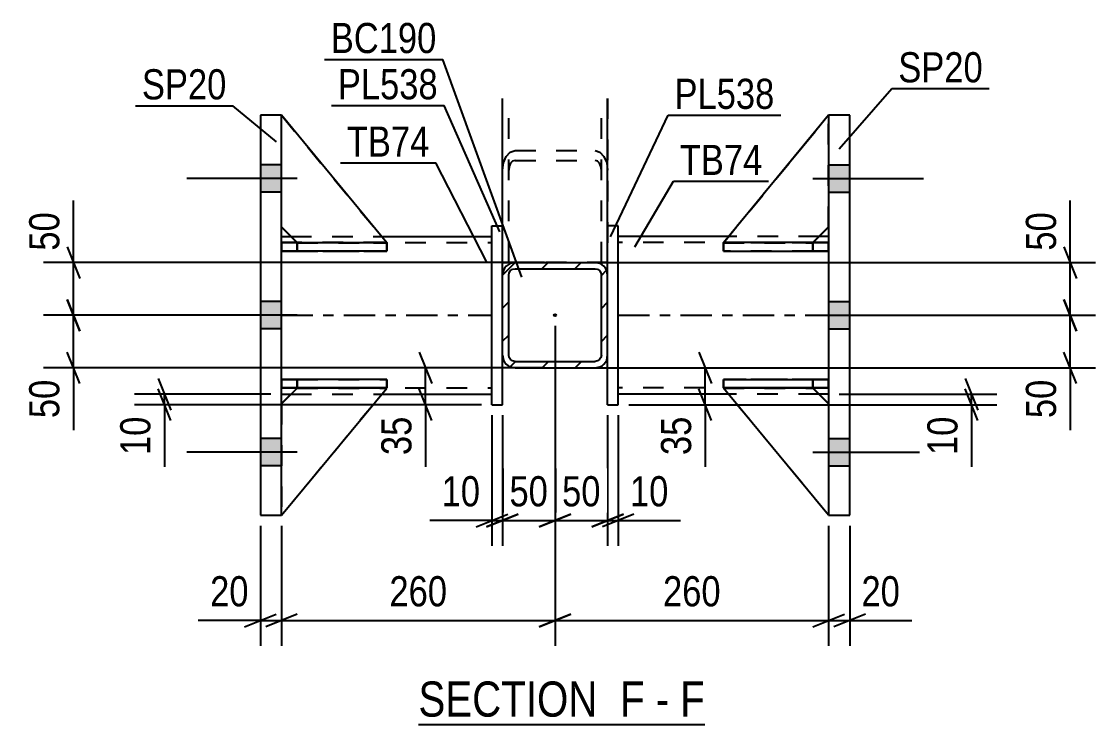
# Model space of a CAD drawing. Header units: millimetres. Extents: x 0 to 841, y 0 to 594.
# Drawn here: x 216.1 to 318.2, y 101.4 to 168.1 of the extents above; entities that cross this region are included whole.
import ezdxf

# ---------------------------------------------------------------- set-up
doc = ezdxf.new("R2010")
doc.units = ezdxf.units.MM
doc.linetypes.add('DXK_LINE_DOT2', pattern=[3.9198, 1.9599, -1.9599])
doc.linetypes.add('DXK_LINE_DOT3', pattern=[5.9187, 2.979, -0.9799, 0.9799, -0.9799])
doc.styles.add('Arial Narrow', font='ARIALN.TTF', dxfattribs={"height": 0.2})

# ---------------------------------------------------------------- blocks, each defined once
blk = doc.blocks.new('Unknown-122568611-16 - 2833')
at = {"color": 6, "linetype": 'Continuous'}
blk.add_line((253.85, 101.35), (281.07, 101.35), dxfattribs=at)
at = {"color": 0, "linetype": 'Continuous'}
for points in [[(271.96, 102.1), (271.96, 105.6), (253.85, 105.6), (253.85, 102.1)], [(275.35, 102.1), (275.35, 105.6), (273.01, 105.6), (273.01, 102.1)], [(277.67, 102.1), (277.67, 105.6), (276.4, 105.6), (276.4, 102.1)], [(281.07, 102.1), (281.07, 105.6), (278.72, 105.6), (278.72, 102.1)]]:
    blk.add_wipeout(points, dxfattribs=at)
at = {"color": 7, "linetype": 'Continuous', "style": 'Arial Narrow'}
for s, p in [('SECTION ', (253.85, 102.1)), ('F', (273.01, 102.1)), ('F', (278.72, 102.1)), ('-', (276.4, 102.1))]:
    blk.add_text(s, height=3.34, dxfattribs=at).set_placement(p)
blk = doc.blocks.new('Part-122568611-2897 - 2833')
at = {"color": 2, "linetype": 'Continuous'}
for p, q in [((261.83, 148.73), (261.83, 160.84)), ((271.83, 148.73), (271.83, 160.84)), ((261.83, 145.24), (263.03, 145.24)), ((271.48, 145.24), (270.63, 145.24)), ((271.74, 145.24), (271.48, 145.24)), ((271.83, 145.24), (271.74, 145.24))]:
    blk.add_line(p, q, dxfattribs=at)
at = {"color": 7, "linetype": 'DXK_LINE_DOT2'}
for p, q in [((262.43, 145.24), (262.43, 160.84)), ((271.23, 145.24), (271.23, 160.84)), ((261.92, 154.72), (262.18, 155.32)), ((262.18, 155.32), (262.57, 155.73)), ((262.57, 155.73), (263.03, 155.87)), ((263.03, 155.87), (270.63, 155.87)), ((270.63, 155.87), (271.09, 155.73)), ((271.09, 155.73), (271.48, 155.32)), ((271.48, 155.32), (271.74, 154.72)), ((261.83, 154.01), (261.92, 154.72)), ((262.47, 154.36), (262.43, 154.01)), ((262.6, 154.67), (262.47, 154.36)), ((262.8, 154.87), (262.6, 154.67)), ((263.03, 154.94), (262.8, 154.87)), ((263.03, 154.94), (270.63, 154.94)), ((270.86, 154.87), (270.63, 154.94)), ((271.05, 154.67), (270.86, 154.87)), ((271.18, 154.36), (271.05, 154.67)), ((271.23, 154.01), (271.18, 154.36)), ((271.74, 154.72), (271.83, 154.01)), ((261.83, 145.24), (261.83, 148.73)), ((271.83, 145.24), (271.83, 148.73)), ((261.92, 145.24), (261.83, 145.24)), ((263.03, 145.24), (271.09, 145.24)), ((271.48, 145.24), (271.23, 145.24))]:
    blk.add_line(p, q, dxfattribs=at)
blk = doc.blocks.new('Bolt-122568611-2849 - 2833')
at = {"linetype": 'Continuous'}
for points in [[(294.83, 151.93), (294.83, 154.53), (292.83, 154.53), (292.83, 151.93)], [(294.83, 151.93), (294.83, 154.53), (292.83, 154.53), (292.83, 151.93)], [(294.83, 151.93), (294.83, 154.53), (292.83, 154.53), (292.83, 151.93)], [(294.83, 138.93), (294.83, 141.53), (292.83, 141.53), (292.83, 138.93)], [(294.83, 138.93), (294.83, 141.53), (292.83, 141.53), (292.83, 138.93)], [(294.83, 125.93), (294.83, 128.53), (292.83, 128.53), (292.83, 125.93)], [(294.83, 125.93), (294.83, 128.53), (292.83, 128.53), (292.83, 125.93)], [(294.83, 125.93), (294.83, 128.53), (292.83, 128.53), (292.83, 125.93)]]:
    blk.add_hatch(color=1, dxfattribs=at).paths.add_polyline_path(points)
at = {"color": 1, "linetype": 'Continuous'}
for p, q in [((292.83, 154.53), (294.83, 154.53)), ((292.83, 154.53), (294.83, 154.53)), ((292.83, 154.53), (294.83, 154.53)), ((291.33, 153.23), (301.83, 153.23)), ((291.33, 153.23), (301.83, 153.23)), ((291.33, 153.23), (301.83, 153.23)), ((292.83, 151.93), (294.83, 151.93)), ((292.83, 151.93), (294.83, 151.93)), ((292.83, 151.93), (294.83, 151.93)), ((292.83, 141.53), (294.83, 141.53)), ((292.83, 141.53), (294.83, 141.53)), ((291.33, 140.23), (301.83, 140.23)), ((291.33, 140.23), (301.83, 140.23)), ((292.83, 138.93), (294.83, 138.93)), ((292.83, 138.93), (294.83, 138.93)), ((292.83, 128.53), (294.83, 128.53)), ((292.83, 128.53), (294.83, 128.53)), ((292.83, 128.53), (294.83, 128.53)), ((291.33, 127.23), (301.83, 127.23)), ((291.33, 127.23), (301.83, 127.23)), ((291.33, 127.23), (301.83, 127.23)), ((292.83, 125.93), (294.83, 125.93)), ((292.83, 125.93), (294.83, 125.93)), ((292.83, 125.93), (294.83, 125.93))]:
    blk.add_line(p, q, dxfattribs=at)
blk = doc.blocks.new('Part-122568611-3017 - 2833')
at = {"color": 7, "linetype": 'DXK_LINE_DOT2'}
for p, q in [((292.83, 159.23), (282.83, 147.12)), ((282.83, 147.12), (292.83, 159.23)), ((292.83, 148.62), (292.83, 159.23)), ((291.33, 147.12), (292.83, 148.62)), ((291.33, 147.12), (292.83, 148.62)), ((282.83, 147.12), (291.33, 147.12)), ((282.83, 147.12), (282.83, 147.12)), ((291.33, 147.12), (282.83, 147.12)), ((291.33, 147.12), (291.33, 147.12))]:
    blk.add_line(p, q, dxfattribs=at)
blk = doc.blocks.new('Part-122568611-2978 - 2833')
at = {"color": 2, "linetype": 'Continuous'}
for p, q in [((260.83, 131.73), (260.83, 148.73)), ((260.83, 148.73), (261.83, 148.73)), ((261.83, 144.04), (261.83, 148.73)), ((261.83, 131.73), (261.83, 136.44)), ((260.83, 131.73), (261.83, 131.73))]:
    blk.add_line(p, q, dxfattribs=at)
at = {"color": 7, "linetype": 'DXK_LINE_DOT2'}
blk.add_line((261.83, 136.44), (261.83, 144.04), dxfattribs=at)
blk = doc.blocks.new('Bolt-122568611-2850 - 2833')
at = {"linetype": 'Continuous'}
for points in [[(240.83, 151.93), (240.83, 154.53), (238.83, 154.53), (238.83, 151.93)], [(240.83, 151.93), (240.83, 154.53), (238.83, 154.53), (238.83, 151.93)], [(240.83, 151.93), (240.83, 154.53), (238.83, 154.53), (238.83, 151.93)], [(240.83, 138.93), (240.83, 141.53), (238.83, 141.53), (238.83, 138.93)], [(240.83, 138.93), (240.83, 141.53), (238.83, 141.53), (238.83, 138.93)], [(240.83, 125.93), (240.83, 128.53), (238.83, 128.53), (238.83, 125.93)], [(240.83, 125.93), (240.83, 128.53), (238.83, 128.53), (238.83, 125.93)], [(240.83, 125.93), (240.83, 128.53), (238.83, 128.53), (238.83, 125.93)]]:
    blk.add_hatch(color=1, dxfattribs=at).paths.add_polyline_path(points)
at = {"color": 1, "linetype": 'Continuous'}
for p, q in [((240.83, 154.53), (238.83, 154.53)), ((240.83, 154.53), (238.83, 154.53)), ((240.83, 154.53), (238.83, 154.53)), ((242.33, 153.23), (231.83, 153.23)), ((242.33, 153.23), (231.83, 153.23)), ((242.33, 153.23), (231.83, 153.23)), ((240.83, 151.93), (238.83, 151.93)), ((240.83, 151.93), (238.83, 151.93)), ((240.83, 151.93), (238.83, 151.93)), ((240.83, 141.53), (238.83, 141.53)), ((240.83, 141.53), (238.83, 141.53)), ((242.33, 140.23), (231.83, 140.23)), ((242.33, 140.23), (231.83, 140.23)), ((240.83, 138.93), (238.83, 138.93)), ((240.83, 138.93), (238.83, 138.93)), ((240.83, 128.53), (238.83, 128.53)), ((240.83, 128.53), (238.83, 128.53)), ((240.83, 128.53), (238.83, 128.53)), ((242.33, 127.23), (231.83, 127.23)), ((242.33, 127.23), (231.83, 127.23)), ((242.33, 127.23), (231.83, 127.23)), ((240.83, 125.93), (238.83, 125.93)), ((240.83, 125.93), (238.83, 125.93)), ((240.83, 125.93), (238.83, 125.93))]:
    blk.add_line(p, q, dxfattribs=at)
blk = doc.blocks.new('Part-122568611-2896 - 2833')
at = {"color": 7, "linetype": 'DXK_LINE_DOT2'}
for p, q in [((261.83, 145.24), (261.83, 160.84)), ((262.43, 145.24), (262.43, 160.84)), ((271.23, 145.24), (271.23, 160.84)), ((271.83, 160.84), (271.83, 145.24)), ((271.83, 145.24), (261.83, 145.24))]:
    blk.add_line(p, q, dxfattribs=at)
blk = doc.blocks.new('Part-122568611-2932 - 2833')
at = {"color": 2, "linetype": 'Continuous'}
for p, q in [((242.33, 133.32), (240.83, 131.82)), ((240.83, 121.23), (250.83, 133.32)), ((250.83, 133.32), (242.33, 133.32)), ((242.33, 133.32), (242.33, 133.32)), ((250.83, 133.32), (250.83, 133.32))]:
    blk.add_line(p, q, dxfattribs=at)
at = {"color": 7, "linetype": 'DXK_LINE_DOT2'}
for p, q in [((240.83, 131.82), (242.33, 133.32)), ((240.83, 121.23), (250.83, 133.32)), ((242.33, 133.32), (250.83, 133.32)), ((240.83, 131.82), (240.83, 121.23))]:
    blk.add_line(p, q, dxfattribs=at)
blk = doc.blocks.new('Part-122568611-2933 - 2833')
at = {"color": 7, "linetype": 'DXK_LINE_DOT2'}
for p, q in [((242.33, 133.32), (240.83, 131.82)), ((240.83, 121.23), (250.83, 133.32)), ((240.83, 131.82), (242.33, 133.32)), ((240.83, 121.23), (250.83, 133.32)), ((250.83, 133.32), (242.33, 133.32)), ((242.33, 133.32), (242.33, 133.32)), ((242.33, 133.32), (250.83, 133.32)), ((250.83, 133.32), (250.83, 133.32)), ((240.83, 131.82), (240.83, 121.23))]:
    blk.add_line(p, q, dxfattribs=at)
blk = doc.blocks.new('Part-122568611-2934 - 2833')
at = {"color": 2, "linetype": 'Continuous'}
for p, q in [((240.83, 159.23), (240.83, 159.23)), ((240.83, 159.23), (240.83, 159.23)), ((250.83, 147.12), (240.83, 159.23)), ((242.32, 147.13), (240.83, 148.62)), ((249.58, 147.12), (250.83, 147.12)), ((250.83, 147.12), (250.83, 147.12))]:
    blk.add_line(p, q, dxfattribs=at)
at = {"color": 7, "linetype": 'DXK_LINE_DOT2'}
for p, q in [((240.83, 148.62), (240.83, 159.23)), ((240.83, 159.23), (250.83, 147.12)), ((242.33, 147.12), (240.83, 148.62)), ((242.33, 147.12), (242.32, 147.13)), ((250.83, 147.12), (242.33, 147.12)), ((242.33, 147.12), (242.33, 147.12)), ((242.33, 147.12), (249.58, 147.12))]:
    blk.add_line(p, q, dxfattribs=at)
blk = doc.blocks.new('Part-122568611-2935 - 2833')
at = {"color": 7, "linetype": 'DXK_LINE_DOT2'}
for p, q in [((240.83, 148.62), (240.83, 159.23)), ((240.83, 159.23), (250.83, 147.12)), ((240.83, 159.23), (250.83, 147.12)), ((242.33, 147.12), (240.83, 148.62)), ((242.33, 147.12), (240.83, 148.62)), ((250.83, 147.12), (242.33, 147.12)), ((242.33, 147.12), (242.33, 147.12)), ((242.33, 147.12), (250.83, 147.12)), ((250.83, 147.12), (250.83, 147.12))]:
    blk.add_line(p, q, dxfattribs=at)
blk = doc.blocks.new('Part-122568611-2942 - 2833')
at = {"color": 2, "linetype": 'Continuous'}
for p, q in [((282.83, 134.13), (292.83, 134.13)), ((282.83, 134.13), (282.83, 133.33)), ((292.83, 134.13), (292.83, 134.13)), ((292.83, 133.33), (292.83, 134.13)), ((292.83, 133.33), (282.83, 133.33))]:
    blk.add_line(p, q, dxfattribs=at)
at = {"color": 7, "linetype": 'DXK_LINE_DOT2'}
for p, q in [((291.33, 134.13), (282.83, 134.13)), ((292.83, 134.13), (291.33, 134.13)), ((291.33, 134.13), (291.33, 133.33)), ((292.83, 134.13), (292.83, 134.13)), ((282.83, 133.33), (291.33, 133.33)), ((291.33, 133.33), (292.83, 133.33))]:
    blk.add_line(p, q, dxfattribs=at)
blk = doc.blocks.new('Part-122568611-3007 - 2833')
at = {"color": 2, "linetype": 'Continuous'}
for p, q in [((238.83, 159.23), (238.83, 121.23)), ((240.83, 159.23), (238.83, 159.23)), ((240.83, 121.23), (240.83, 159.23)), ((238.83, 121.23), (240.83, 121.23))]:
    blk.add_line(p, q, dxfattribs=at)
blk = doc.blocks.new('Part-122568611-2943 - 2833')
at = {"color": 2, "linetype": 'Continuous'}
for p, q in [((282.84, 147.13), (282.83, 147.13)), ((282.83, 147.13), (282.83, 146.33)), ((292.83, 147.13), (284.08, 147.13)), ((292.83, 147.13), (292.83, 147.13)), ((292.83, 147.13), (292.83, 146.33)), ((282.83, 146.33), (292.83, 146.33))]:
    blk.add_line(p, q, dxfattribs=at)
at = {"color": 7, "linetype": 'DXK_LINE_DOT2'}
for p, q in [((284.08, 147.13), (282.84, 147.13)), ((291.33, 147.13), (282.84, 147.13)), ((291.33, 147.13), (292.83, 147.13)), ((291.33, 147.13), (291.33, 146.33)), ((292.83, 147.13), (292.83, 147.13)), ((282.83, 146.33), (291.33, 146.33)), ((291.33, 146.33), (292.83, 146.33))]:
    blk.add_line(p, q, dxfattribs=at)
blk = doc.blocks.new('Part-122568611-3018 - 2833')
at = {"color": 7, "linetype": 'DXK_LINE_DOT2'}
for p, q in [((282.83, 133.33), (282.83, 134.13)), ((282.83, 134.13), (291.33, 134.13)), ((292.83, 134.13), (282.83, 134.13)), ((291.33, 133.33), (291.33, 134.13)), ((291.33, 134.13), (292.83, 134.13)), ((292.83, 133.33), (292.83, 134.13)), ((292.83, 133.33), (292.83, 134.13)), ((292.83, 134.13), (292.83, 134.13)), ((291.33, 133.33), (282.83, 133.33)), ((282.83, 133.33), (292.83, 133.33)), ((292.83, 133.33), (291.33, 133.33)), ((292.83, 133.33), (292.83, 133.33))]:
    blk.add_line(p, q, dxfattribs=at)
blk = doc.blocks.new('Part-122568611-2958 - 2833')
at = {"color": 2, "linetype": 'Continuous'}
for p, q in [((283.33, 147.73), (272.83, 147.73)), ((292.83, 147.73), (291.94, 147.73)), ((283.32, 132.73), (272.83, 132.73)), ((292.83, 132.73), (291.92, 132.73))]:
    blk.add_line(p, q, dxfattribs=at)
at = {"color": 7, "linetype": 'DXK_LINE_DOT2'}
for p, q in [((272.83, 132.73), (272.83, 147.73)), ((292.83, 147.13), (272.83, 147.13)), ((291.94, 147.73), (283.33, 147.73)), ((292.83, 147.73), (292.83, 132.73)), ((292.83, 133.33), (272.83, 133.33)), ((291.92, 132.73), (283.32, 132.73))]:
    blk.add_line(p, q, dxfattribs=at)
at = {"color": 7, "linetype": 'DXK_LINE_DOT3'}
blk.add_line((272.83, 140.23), (292.83, 140.23), dxfattribs=at)
blk = doc.blocks.new('Part-122568611-2973 - 2833')
at = {"color": 2, "linetype": 'Continuous'}
for p, q in [((272.83, 148.73), (271.83, 148.73)), ((271.83, 144.04), (271.83, 148.73)), ((272.83, 131.73), (272.83, 148.73)), ((271.83, 131.73), (271.83, 136.44)), ((271.83, 131.73), (272.83, 131.73))]:
    blk.add_line(p, q, dxfattribs=at)
at = {"color": 7, "linetype": 'DXK_LINE_DOT2'}
blk.add_line((271.83, 136.44), (271.83, 144.04), dxfattribs=at)
blk = doc.blocks.new('Part-122568611-2983 - 2833')
at = {"color": 2, "linetype": 'Continuous'}
for p, q in [((240.83, 147.73), (241.72, 147.73)), ((250.33, 147.73), (260.83, 147.73)), ((240.83, 132.73), (241.74, 132.73)), ((250.34, 132.73), (260.83, 132.73))]:
    blk.add_line(p, q, dxfattribs=at)
at = {"color": 7, "linetype": 'DXK_LINE_DOT2'}
for p, q in [((240.83, 132.73), (240.83, 147.73)), ((240.83, 147.13), (260.83, 147.13)), ((241.72, 147.73), (250.33, 147.73)), ((260.83, 132.73), (260.83, 147.73)), ((240.83, 133.33), (260.83, 133.33)), ((241.74, 132.73), (250.34, 132.73))]:
    blk.add_line(p, q, dxfattribs=at)
at = {"color": 7, "linetype": 'DXK_LINE_DOT3'}
blk.add_line((240.83, 140.23), (260.83, 140.23), dxfattribs=at)
blk = doc.blocks.new('Part-122568611-2984 - 2833')
at = {"color": 7, "linetype": 'DXK_LINE_DOT2'}
for p, q in [((240.83, 134.13), (242.33, 134.13)), ((250.83, 134.13), (240.83, 134.13)), ((240.83, 134.13), (240.83, 134.13)), ((240.83, 134.13), (240.83, 133.33)), ((240.83, 134.13), (240.83, 133.33)), ((242.33, 134.13), (250.83, 134.13)), ((242.33, 134.13), (242.33, 133.33)), ((250.83, 134.13), (250.83, 133.33)), ((242.33, 133.33), (240.83, 133.33)), ((240.83, 133.33), (250.83, 133.33)), ((240.83, 133.33), (240.83, 133.33)), ((250.83, 133.33), (242.33, 133.33))]:
    blk.add_line(p, q, dxfattribs=at)
blk = doc.blocks.new('Part-122568611-2985 - 2833')
at = {"color": 7, "linetype": 'DXK_LINE_DOT2'}
for p, q in [((240.83, 147.13), (242.33, 147.13)), ((250.6, 147.13), (240.83, 147.13)), ((240.83, 147.13), (240.83, 147.13)), ((240.83, 147.13), (240.83, 146.33)), ((240.83, 147.13), (240.83, 146.33)), ((242.33, 147.13), (250.83, 147.13)), ((242.33, 147.13), (242.33, 146.33)), ((250.83, 147.13), (250.83, 146.33)), ((242.33, 146.33), (240.83, 146.33)), ((240.83, 146.33), (250.83, 146.33)), ((240.83, 146.33), (240.83, 146.33)), ((250.83, 146.33), (242.33, 146.33))]:
    blk.add_line(p, q, dxfattribs=at)
blk = doc.blocks.new('Part-122568611-3050 - 2833')
at = {"linetype": 'Continuous'}
h = blk.add_hatch(dxfattribs=at)
h.set_pattern_fill('', scale=0.7, style=0, pattern_type=0)
h.set_pattern_definition([(45, (263.0292, 145.2414), (-1.57154, 1.57154), [])])
h.paths.add_polyline_path([(270.63, 145.24), (263.03, 145.24), (262.57, 145.15), (262.18, 144.89), (261.92, 144.5), (261.83, 144.04), (261.83, 136.44), (261.92, 135.98), (262.18, 135.59), (262.57, 135.33), (263.03, 135.24), (270.63, 135.24), (271.09, 135.33), (271.48, 135.59), (271.74, 135.98), (271.83, 136.44), (271.83, 144.04), (271.74, 144.5), (271.48, 144.89), (271.09, 145.15)])
h.paths.add_polyline_path([(271.18, 144.27), (271.23, 144.04), (271.23, 136.44), (271.18, 136.21), (271.05, 136.02), (270.86, 135.89), (270.63, 135.84), (263.03, 135.84), (262.8, 135.89), (262.6, 136.02), (262.47, 136.21), (262.43, 136.44), (262.43, 144.04), (262.47, 144.27), (262.6, 144.47), (262.8, 144.6), (263.03, 144.64), (270.63, 144.64), (270.86, 144.6), (271.05, 144.47)])
blk.add_hatch(color=30, dxfattribs=at).paths.add_polyline_path([(266.83, 140.14, -1), (266.83, 140.34, -1)])
at = {"color": 2, "linetype": 'Continuous'}
for p, q in [((263.03, 145.24), (262.57, 145.15)), ((263.03, 145.24), (270.63, 145.24)), ((271.09, 145.15), (270.63, 145.24)), ((261.92, 144.5), (261.83, 144.04)), ((261.83, 136.44), (261.83, 144.04)), ((262.43, 144.04), (262.47, 144.27)), ((262.43, 136.44), (262.43, 144.04)), ((262.47, 144.27), (262.6, 144.47)), ((262.6, 144.47), (262.8, 144.6)), ((262.8, 144.6), (263.03, 144.64)), ((263.03, 144.64), (270.63, 144.64)), ((270.63, 144.64), (270.86, 144.6)), ((270.86, 144.6), (271.05, 144.47)), ((271.05, 144.47), (271.18, 144.27)), ((271.18, 144.27), (271.23, 144.04)), ((271.23, 136.44), (271.23, 144.04)), ((271.83, 144.04), (271.74, 144.5)), ((271.83, 136.44), (271.83, 144.04)), ((261.83, 136.44), (261.92, 135.98)), ((262.47, 136.21), (262.43, 136.44)), ((262.6, 136.02), (262.47, 136.21)), ((262.8, 135.89), (262.6, 136.02)), ((263.03, 135.84), (262.8, 135.89)), ((263.03, 135.84), (270.63, 135.84)), ((270.86, 135.89), (270.63, 135.84)), ((271.05, 136.02), (270.86, 135.89)), ((271.18, 136.21), (271.05, 136.02)), ((271.23, 136.44), (271.18, 136.21)), ((271.74, 135.98), (271.83, 136.44)), ((262.57, 135.33), (263.03, 135.24)), ((263.03, 135.24), (270.63, 135.24)), ((270.63, 135.24), (271.09, 135.33))]:
    blk.add_line(p, q, dxfattribs=at)
at = {"color": 7, "linetype": 'DXK_LINE_DOT3'}
blk.add_line((266.83, 140.24), (266.83, 140.24), dxfattribs=at)
at = {"color": 30, "linetype": 'DXK_LINE_DOT3'}
blk.add_line((266.83, 140.24), (266.83, 140.24), dxfattribs=at)
at = {"color": 30, "linetype": 'Continuous'}
blk.add_circle((266.83, 140.24), 0.1, dxfattribs=at)
at = {"color": 2, "linetype": 'Continuous'}
for centre, start, end in [((263.03, 144.04), 112.5, 157.5), ((270.63, 144.04), 22.5, 67.5), ((263.03, 136.44), 202.5, 247.5), ((270.63, 136.44), 292.5, 337.5)]:
    blk.add_arc(centre, 1.2, start, end, dxfattribs=at)
blk = doc.blocks.new('Part-122568611-2986 - 2833')
at = {"color": 2, "linetype": 'Continuous'}
for p, q in [((240.83, 133.33), (240.83, 134.13)), ((250.83, 134.13), (240.83, 134.13)), ((250.83, 133.33), (250.83, 134.13)), ((250.83, 133.33), (240.83, 133.33)), ((240.83, 133.33), (240.83, 133.33))]:
    blk.add_line(p, q, dxfattribs=at)
at = {"color": 7, "linetype": 'DXK_LINE_DOT2'}
for p, q in [((242.33, 134.13), (240.83, 134.13)), ((242.33, 133.33), (242.33, 134.13)), ((250.83, 134.13), (242.33, 134.13)), ((240.83, 133.33), (242.33, 133.33)), ((242.33, 133.33), (250.83, 133.33))]:
    blk.add_line(p, q, dxfattribs=at)
blk = doc.blocks.new('Part-122568611-2987 - 2833')
at = {"color": 2, "linetype": 'Continuous'}
for p, q in [((240.83, 146.33), (240.83, 147.13)), ((240.83, 147.13), (249.58, 147.13)), ((250.83, 147.13), (250.82, 147.13)), ((250.83, 146.33), (250.83, 147.13)), ((250.83, 146.33), (240.83, 146.33)), ((240.83, 146.33), (240.83, 146.33))]:
    blk.add_line(p, q, dxfattribs=at)
at = {"color": 7, "linetype": 'DXK_LINE_DOT2'}
for p, q in [((242.33, 147.13), (240.83, 147.13)), ((242.33, 146.33), (242.33, 147.13)), ((242.33, 147.13), (250.82, 147.13)), ((240.83, 146.33), (242.33, 146.33)), ((242.33, 146.33), (250.83, 146.33))]:
    blk.add_line(p, q, dxfattribs=at)
blk = doc.blocks.new('Part-122568611-3002 - 2833')
at = {"color": 2, "linetype": 'Continuous'}
for p, q in [((294.83, 159.23), (292.83, 159.23)), ((292.83, 159.23), (292.83, 121.23)), ((294.83, 121.23), (294.83, 159.23)), ((292.83, 121.23), (294.83, 121.23))]:
    blk.add_line(p, q, dxfattribs=at)
blk = doc.blocks.new('Part-122568611-3016 - 2833')
at = {"color": 2, "linetype": 'Continuous'}
for p, q in [((292.83, 159.23), (282.83, 147.12)), ((292.83, 159.23), (292.83, 159.23)), ((292.83, 159.23), (292.83, 159.23)), ((291.34, 147.13), (292.83, 148.62)), ((284.08, 147.12), (282.83, 147.12)), ((282.83, 147.12), (282.83, 147.12))]:
    blk.add_line(p, q, dxfattribs=at)
at = {"color": 7, "linetype": 'DXK_LINE_DOT2'}
for p, q in [((292.83, 159.23), (282.83, 147.12)), ((292.83, 148.62), (292.83, 159.23)), ((291.33, 147.12), (292.83, 148.62)), ((291.33, 147.12), (282.83, 147.12)), ((291.33, 147.12), (284.08, 147.12)), ((291.33, 147.12), (291.34, 147.13)), ((291.33, 147.12), (291.33, 147.12))]:
    blk.add_line(p, q, dxfattribs=at)
blk = doc.blocks.new('Part-122568611-3019 - 2833')
at = {"color": 7, "linetype": 'DXK_LINE_DOT2'}
for p, q in [((282.83, 146.33), (282.83, 147.13)), ((282.83, 147.13), (291.33, 147.13)), ((292.83, 147.13), (282.83, 147.13)), ((291.33, 146.33), (291.33, 147.13)), ((291.33, 147.13), (292.83, 147.13)), ((292.83, 146.33), (292.83, 147.13)), ((292.83, 146.33), (292.83, 147.13)), ((292.83, 147.13), (292.83, 147.13)), ((291.33, 146.33), (282.83, 146.33)), ((282.83, 146.33), (292.83, 146.33)), ((292.83, 146.33), (291.33, 146.33)), ((292.83, 146.33), (292.83, 146.33))]:
    blk.add_line(p, q, dxfattribs=at)
blk = doc.blocks.new('Part-122568611-3053 - 2833')
at = {"color": 2, "linetype": 'Continuous'}
for p, q in [((282.83, 133.32), (282.83, 133.32)), ((291.33, 133.32), (282.83, 133.32)), ((292.83, 121.23), (282.83, 133.32)), ((291.33, 133.32), (291.33, 133.32)), ((291.33, 133.32), (292.83, 131.82))]:
    blk.add_line(p, q, dxfattribs=at)
at = {"color": 7, "linetype": 'DXK_LINE_DOT2'}
for p, q in [((282.83, 133.32), (291.33, 133.32)), ((292.83, 121.23), (282.83, 133.32)), ((291.33, 133.32), (292.83, 131.82)), ((292.83, 131.82), (292.83, 121.23))]:
    blk.add_line(p, q, dxfattribs=at)
blk = doc.blocks.new('Part-122568611-3054 - 2833')
at = {"color": 7, "linetype": 'DXK_LINE_DOT2'}
for p, q in [((282.83, 133.32), (291.33, 133.32)), ((292.83, 121.23), (282.83, 133.32)), ((282.83, 133.32), (282.83, 133.32)), ((291.33, 133.32), (282.83, 133.32)), ((292.83, 121.23), (282.83, 133.32)), ((291.33, 133.32), (292.83, 131.82)), ((291.33, 133.32), (291.33, 133.32)), ((292.83, 131.82), (291.33, 133.32)), ((292.83, 131.82), (292.83, 121.23))]:
    blk.add_line(p, q, dxfattribs=at)
blk = doc.blocks.new('StraightDimension-122568611-3164 - 2833')
at = {"color": 7, "linetype": 'Continuous'}
for p, q in [((266.83, 139.24), (266.83, 108.83)), ((240.83, 120.23), (240.83, 108.83)), ((242.33, 111.83), (239.33, 110.63)), ((265.33, 110.63), (268.33, 111.83)), ((240.83, 111.23), (266.83, 111.23))]:
    blk.add_line(p, q, dxfattribs=at)
at = {"color": 0}
blk.add_wipeout([(257.17, 111.98), (257.17, 116.18), (250.49, 116.18), (250.49, 111.98)], dxfattribs=at)
at = {"color": 3, "style": 'Arial Narrow'}
blk.add_text('260', height=2.863, dxfattribs=at).set_placement((251.09, 112.58))
blk = doc.blocks.new('StraightDimension-122568611-3244 - 2833')
at = {"color": 7, "linetype": 'Continuous'}
for p, q in [((221.07, 145.24), (221.07, 151.15)), ((221.07, 145.24), (221.07, 151.15)), ((220.47, 146.74), (221.67, 143.74)), ((265.83, 145.24), (218.22, 145.24)), ((221.07, 140.23), (221.07, 145.24)), ((221.67, 138.73), (220.47, 141.73)), ((233.33, 140.23), (218.22, 140.23))]:
    blk.add_line(p, q, dxfattribs=at)
at = {"color": 0}
blk.add_wipeout([(220.32, 150.62), (216.12, 150.62), (216.12, 145.77), (220.32, 145.77)], dxfattribs=at)
at = {"color": 3, "style": 'Arial Narrow'}
blk.add_text('50', height=2.863, rotation=90.0002, dxfattribs=at).set_placement((219.72, 146.37))
blk = doc.blocks.new('StraightDimension-122568611-3187 - 2833')
at = {"color": 7, "linetype": 'Continuous'}
for p, q in [((238.83, 120.23), (238.83, 108.83)), ((240.83, 120.23), (240.83, 108.83)), ((237.33, 110.63), (240.33, 111.83)), ((242.33, 111.83), (239.33, 110.63)), ((238.83, 111.23), (232.92, 111.23)), ((238.83, 111.23), (232.92, 111.23)), ((238.83, 111.23), (240.83, 111.23))]:
    blk.add_line(p, q, dxfattribs=at)
at = {"color": 0}
blk.add_wipeout([(238.3, 111.98), (238.3, 116.18), (233.45, 116.18), (233.45, 111.98)], dxfattribs=at)
at = {"color": 3, "style": 'Arial Narrow'}
blk.add_text('20', height=2.863, dxfattribs=at).set_placement((234.05, 112.58))
blk = doc.blocks.new('StraightDimension-122568611-3080 - 2833')
at = {"color": 7, "linetype": 'Continuous'}
for p, q in [((266.83, 139.24), (266.83, 118.33)), ((261.83, 130.73), (261.83, 118.33)), ((260.33, 120.13), (263.33, 121.33)), ((261.83, 120.73), (266.83, 120.73)), ((268.33, 121.33), (265.33, 120.13))]:
    blk.add_line(p, q, dxfattribs=at)
at = {"color": 0}
blk.add_wipeout([(266.76, 121.48), (266.76, 125.68), (261.9, 125.68), (261.9, 121.48)], dxfattribs=at)
at = {"color": 3, "style": 'Arial Narrow'}
blk.add_text('50', height=2.863, dxfattribs=at).set_placement((262.5, 122.08))
blk = doc.blocks.new('StraightDimension-122568611-3070 - 2833')
at = {"color": 7, "linetype": 'Continuous'}
for p, q in [((260.83, 130.73), (260.83, 118.33)), ((261.83, 130.73), (261.83, 118.33)), ((260.83, 120.73), (254.92, 120.73)), ((260.83, 120.73), (254.92, 120.73)), ((259.33, 120.13), (262.33, 121.33)), ((263.33, 121.33), (260.33, 120.13)), ((260.83, 120.73), (261.83, 120.73))]:
    blk.add_line(p, q, dxfattribs=at)
at = {"color": 0}
blk.add_wipeout([(260.3, 121.48), (260.3, 125.68), (255.45, 125.68), (255.45, 121.48)], dxfattribs=at)
at = {"color": 3, "style": 'Arial Narrow'}
blk.add_text('10', height=2.863, dxfattribs=at).set_placement((256.05, 122.08))
blk = doc.blocks.new('StraightDimension-122568611-3226 - 2833')
at = {"color": 7, "linetype": 'Continuous'}
for p, q in [((229.12, 134.23), (230.32, 131.23)), ((239.83, 132.73), (226.87, 132.73)), ((230.32, 130.23), (229.12, 133.23)), ((229.72, 131.73), (229.72, 132.73)), ((259.83, 131.73), (226.87, 131.73)), ((229.72, 131.73), (229.72, 125.83)), ((229.72, 131.73), (229.72, 125.83))]:
    blk.add_line(p, q, dxfattribs=at)
at = {"color": 0}
blk.add_wipeout([(228.97, 131.21), (224.77, 131.21), (224.77, 126.35), (228.97, 126.35)], dxfattribs=at)
at = {"color": 3, "style": 'Arial Narrow'}
blk.add_text('10', height=2.863, rotation=90.0002, dxfattribs=at).set_placement((228.37, 126.95))
blk = doc.blocks.new('StraightDimension-122568611-3114 - 2833')
at = {"color": 7, "linetype": 'Continuous'}
for p, q in [((271.83, 130.73), (271.83, 118.33)), ((272.83, 130.73), (272.83, 118.33)), ((270.33, 120.13), (273.33, 121.33)), ((274.33, 121.33), (271.33, 120.13)), ((271.83, 120.73), (272.83, 120.73)), ((272.83, 120.73), (278.74, 120.73)), ((272.83, 120.73), (278.74, 120.73))]:
    blk.add_line(p, q, dxfattribs=at)
at = {"color": 0}
blk.add_wipeout([(278.21, 121.48), (278.21, 125.68), (273.35, 125.68), (273.35, 121.48)], dxfattribs=at)
at = {"color": 3, "style": 'Arial Narrow'}
blk.add_text('10', height=2.863, dxfattribs=at).set_placement((273.95, 122.08))
blk = doc.blocks.new('StraightDimension-122568611-3125 - 2833')
at = {"color": 7, "linetype": 'Continuous'}
for p, q in [((292.83, 120.23), (292.83, 108.83)), ((294.83, 120.23), (294.83, 108.83)), ((291.33, 110.63), (294.33, 111.83)), ((296.33, 111.83), (293.33, 110.63)), ((292.83, 111.23), (294.83, 111.23)), ((294.83, 111.23), (300.74, 111.23)), ((294.83, 111.23), (300.74, 111.23))]:
    blk.add_line(p, q, dxfattribs=at)
at = {"color": 0}
blk.add_wipeout([(300.21, 111.98), (300.21, 116.18), (295.35, 116.18), (295.35, 111.98)], dxfattribs=at)
at = {"color": 3, "style": 'Arial Narrow'}
blk.add_text('20', height=2.863, dxfattribs=at).set_placement((295.95, 112.58))
blk = doc.blocks.new('StraightDimension-122568611-3215 - 2833')
at = {"color": 7, "linetype": 'Continuous'}
for p, q in [((253.93, 136.74), (255.13, 133.74)), ((265.83, 135.24), (251.68, 135.24)), ((254.53, 131.73), (254.53, 135.24)), ((255.13, 130.23), (253.93, 133.23)), ((259.83, 131.73), (251.68, 131.73)), ((254.53, 131.73), (254.53, 125.83)), ((254.53, 131.73), (254.53, 125.83))]:
    blk.add_line(p, q, dxfattribs=at)
at = {"color": 0}
blk.add_wipeout([(253.78, 131.21), (249.58, 131.21), (249.58, 126.35), (253.78, 126.35)], dxfattribs=at)
at = {"color": 3, "style": 'Arial Narrow'}
blk.add_text('35', height=2.863, rotation=90.0002, dxfattribs=at).set_placement((253.18, 126.95))
blk = doc.blocks.new('StraightDimension-122568611-3264 - 2833')
at = {"color": 7, "linetype": 'Continuous'}
for p, q in [((220.47, 141.73), (221.67, 138.73)), ((233.33, 140.23), (218.22, 140.23)), ((221.07, 135.24), (221.07, 140.23)), ((221.67, 133.74), (220.47, 136.74)), ((265.83, 135.24), (218.22, 135.24)), ((221.07, 135.24), (221.07, 129.33)), ((221.07, 135.24), (221.07, 129.33))]:
    blk.add_line(p, q, dxfattribs=at)
at = {"color": 0}
blk.add_wipeout([(220.32, 134.72), (216.12, 134.72), (216.12, 129.86), (220.32, 129.86)], dxfattribs=at)
at = {"color": 3, "style": 'Arial Narrow'}
blk.add_text('50', height=2.863, rotation=90.0002, dxfattribs=at).set_placement((219.72, 130.46))
blk = doc.blocks.new('StraightDimension-122568611-3097 - 2833')
at = {"color": 7, "linetype": 'Continuous'}
for p, q in [((266.83, 139.24), (266.83, 118.33)), ((271.83, 130.73), (271.83, 118.33)), ((265.33, 120.13), (268.33, 121.33)), ((266.83, 120.73), (271.83, 120.73)), ((273.33, 121.33), (270.33, 120.13))]:
    blk.add_line(p, q, dxfattribs=at)
at = {"color": 0}
blk.add_wipeout([(271.76, 121.48), (271.76, 125.68), (266.9, 125.68), (266.9, 121.48)], dxfattribs=at)
at = {"color": 3, "style": 'Arial Narrow'}
blk.add_text('50', height=2.863, dxfattribs=at).set_placement((267.5, 122.08))
blk = doc.blocks.new('StraightDimension-122568611-3141 - 2833')
at = {"color": 7, "linetype": 'Continuous'}
for p, q in [((266.83, 139.24), (266.83, 108.83)), ((292.83, 120.23), (292.83, 108.83)), ((268.33, 111.83), (265.33, 110.63)), ((291.33, 110.63), (294.33, 111.83)), ((266.83, 111.23), (292.83, 111.23))]:
    blk.add_line(p, q, dxfattribs=at)
at = {"color": 0}
blk.add_wipeout([(283.17, 111.98), (283.17, 116.18), (276.49, 116.18), (276.49, 111.98)], dxfattribs=at)
at = {"color": 3, "style": 'Arial Narrow'}
blk.add_text('260', height=2.863, dxfattribs=at).set_placement((277.09, 112.58))
blk = doc.blocks.new('StraightDimension-122568611-3204 - 2833')
at = {"color": 7, "linetype": 'Continuous'}
for p, q in [((280.51, 136.74), (281.71, 133.74)), ((267.83, 135.24), (283.51, 135.24)), ((281.11, 131.73), (281.11, 135.24)), ((281.71, 130.23), (280.51, 133.23)), ((273.83, 131.73), (283.51, 131.73)), ((281.11, 131.73), (281.11, 125.83)), ((281.11, 131.73), (281.11, 125.83))]:
    blk.add_line(p, q, dxfattribs=at)
at = {"color": 0}
blk.add_wipeout([(280.36, 131.21), (276.16, 131.21), (276.16, 126.35), (280.36, 126.35)], dxfattribs=at)
at = {"color": 3, "style": 'Arial Narrow'}
blk.add_text('35', height=2.863, rotation=90.0002, dxfattribs=at).set_placement((279.76, 126.95))
blk = doc.blocks.new('StraightDimension-122568611-3235 - 2833')
at = {"color": 7, "linetype": 'Continuous'}
for p, q in [((305.82, 134.23), (307.02, 131.23)), ((293.83, 132.73), (308.82, 132.73)), ((307.02, 130.23), (305.82, 133.23)), ((306.42, 131.73), (306.42, 132.73)), ((273.83, 131.73), (308.82, 131.73)), ((306.42, 131.73), (306.42, 125.83)), ((306.42, 131.73), (306.42, 125.83))]:
    blk.add_line(p, q, dxfattribs=at)
at = {"color": 0}
blk.add_wipeout([(305.67, 131.21), (301.47, 131.21), (301.47, 126.35), (305.67, 126.35)], dxfattribs=at)
at = {"color": 3, "style": 'Arial Narrow'}
blk.add_text('10', height=2.863, rotation=90.0002, dxfattribs=at).set_placement((305.07, 126.95))
blk = doc.blocks.new('StraightDimension-122568611-3283 - 2833')
at = {"color": 7, "linetype": 'Continuous'}
for p, q in [((315.79, 145.24), (315.79, 151.15)), ((315.79, 145.24), (315.79, 151.15)), ((315.19, 146.74), (316.39, 143.74)), ((267.83, 145.24), (318.19, 145.24)), ((315.79, 140.23), (315.79, 145.24)), ((316.39, 138.73), (315.19, 141.73)), ((300.33, 140.23), (318.19, 140.23))]:
    blk.add_line(p, q, dxfattribs=at)
at = {"color": 0}
blk.add_wipeout([(315.04, 150.62), (310.84, 150.62), (310.84, 145.77), (315.04, 145.77)], dxfattribs=at)
at = {"color": 3, "style": 'Arial Narrow'}
blk.add_text('50', height=2.863, rotation=90.0002, dxfattribs=at).set_placement((314.44, 146.37))
blk = doc.blocks.new('StraightDimension-122568611-3301 - 2833')
at = {"color": 7, "linetype": 'Continuous'}
for p, q in [((315.19, 141.73), (316.39, 138.73)), ((300.33, 140.23), (318.19, 140.23)), ((315.79, 135.24), (315.79, 140.23)), ((316.39, 133.74), (315.19, 136.74)), ((267.83, 135.24), (318.19, 135.24)), ((315.79, 135.24), (315.79, 129.33)), ((315.79, 135.24), (315.79, 129.33))]:
    blk.add_line(p, q, dxfattribs=at)
at = {"color": 0}
blk.add_wipeout([(315.04, 134.72), (310.84, 134.72), (310.84, 129.86), (315.04, 129.86)], dxfattribs=at)
at = {"color": 3, "style": 'Arial Narrow'}
blk.add_text('50', height=2.863, rotation=90.0002, dxfattribs=at).set_placement((314.44, 130.46))
blk = doc.blocks.new('Mark-122568611-2998 - 2833')
at = {"color": 30, "linetype": 'Continuous'}
for p, q in [((293.83, 156.03), (298.85, 161.76)), ((298.85, 161.76), (308.09, 161.76))]:
    blk.add_line(p, q, dxfattribs=at)
at = {"color": 0}
blk.add_wipeout([(307.49, 162.36), (307.49, 165.36), (299.45, 165.36), (299.45, 162.36)], dxfattribs=at)
blk.add_wipeout([(307.49, 162.36), (307.49, 165.36), (299.45, 165.36), (299.45, 162.36)], dxfattribs=at)
at = {"color": 3, "style": 'Arial Narrow'}
blk.add_text('SP20', height=2.863, dxfattribs=at).set_placement((299.45, 162.36))
blk = doc.blocks.new('Mark-122568611-2954 - 2833')
at = {"color": 30, "linetype": 'Continuous'}
for p, q in [((274.4, 146.72), (278.08, 152.96)), ((278.08, 152.96), (287.13, 152.96))]:
    blk.add_line(p, q, dxfattribs=at)
at = {"color": 0}
blk.add_wipeout([(286.53, 153.56), (286.53, 156.56), (278.68, 156.56), (278.68, 153.56)], dxfattribs=at)
blk.add_wipeout([(286.53, 153.56), (286.53, 156.56), (278.68, 156.56), (278.68, 153.56)], dxfattribs=at)
at = {"color": 3, "style": 'Arial Narrow'}
blk.add_text('TB74', height=2.863, dxfattribs=at).set_placement((278.68, 153.56))
blk = doc.blocks.new('Mark-122568611-2969 - 2833')
at = {"color": 30, "linetype": 'Continuous'}
for p, q in [((272.09, 147.68), (277.58, 159.24)), ((277.58, 159.24), (288.28, 159.24))]:
    blk.add_line(p, q, dxfattribs=at)
at = {"color": 0}
blk.add_wipeout([(287.68, 159.84), (287.68, 162.84), (278.18, 162.84), (278.18, 159.84)], dxfattribs=at)
blk.add_wipeout([(287.68, 159.84), (287.68, 162.84), (278.18, 162.84), (278.18, 159.84)], dxfattribs=at)
at = {"color": 3, "style": 'Arial Narrow'}
blk.add_text('PL538', height=2.863, dxfattribs=at).set_placement((278.18, 159.84))
blk = doc.blocks.new('Mark-122568611-2974 - 2833')
at = {"color": 30, "linetype": 'Continuous'}
for p in [(245.59, 160.15), (261.59, 148.17)]:
    blk.add_line(p, (256.29, 160.15), dxfattribs=at)
at = {"color": 0}
blk.add_wipeout([(255.69, 160.75), (255.69, 163.75), (246.19, 163.75), (246.19, 160.75)], dxfattribs=at)
blk.add_wipeout([(255.69, 160.75), (255.69, 163.75), (246.19, 163.75), (246.19, 160.75)], dxfattribs=at)
at = {"color": 3, "style": 'Arial Narrow'}
blk.add_text('PL538', height=2.863, dxfattribs=at).set_placement((246.19, 160.75))
blk = doc.blocks.new('Mark-122568611-2979 - 2833')
at = {"color": 30, "linetype": 'Continuous'}
for p in [(246.44, 154.7), (260.35, 145.27)]:
    blk.add_line(p, (255.49, 154.7), dxfattribs=at)
at = {"color": 0}
blk.add_wipeout([(254.89, 155.3), (254.89, 158.3), (247.04, 158.3), (247.04, 155.3)], dxfattribs=at)
blk.add_wipeout([(254.89, 155.3), (254.89, 158.3), (247.04, 158.3), (247.04, 155.3)], dxfattribs=at)
at = {"color": 3, "style": 'Arial Narrow'}
blk.add_text('TB74', height=2.863, dxfattribs=at).set_placement((247.04, 155.3))
blk = doc.blocks.new('Mark-122568611-3003 - 2833')
at = {"color": 30, "linetype": 'Continuous'}
for p in [(226.97, 160.14), (240.37, 156.71)]:
    blk.add_line(p, (236.21, 160.14), dxfattribs=at)
at = {"color": 0}
blk.add_wipeout([(235.61, 160.74), (235.61, 163.74), (227.57, 163.74), (227.57, 160.74)], dxfattribs=at)
blk.add_wipeout([(235.61, 160.74), (235.61, 163.74), (227.57, 163.74), (227.57, 160.74)], dxfattribs=at)
at = {"color": 3, "style": 'Arial Narrow'}
blk.add_text('SP20', height=2.863, dxfattribs=at).set_placement((227.57, 160.74))
blk = doc.blocks.new('Mark-122568611-3046 - 2833')
at = {"color": 30, "linetype": 'Continuous'}
for p in [(244.92, 164.54), (263.67, 143.85)]:
    blk.add_line(p, (256.17, 164.54), dxfattribs=at)
at = {"color": 0}
blk.add_wipeout([(255.57, 165.14), (255.57, 168.14), (245.52, 168.14), (245.52, 165.14)], dxfattribs=at)
blk.add_wipeout([(255.57, 165.14), (255.57, 168.14), (245.52, 168.14), (245.52, 165.14)], dxfattribs=at)
at = {"color": 3, "style": 'Arial Narrow'}
blk.add_text('BC190', height=2.863, dxfattribs=at).set_placement((245.52, 165.14))

msp = doc.modelspace()

# ---------------------------------------------------------------- block references
for name in ['Part-122568611-2897 - 2833', 'Part-122568611-2896 - 2833', 'Part-122568611-3007 - 2833', 'Part-122568611-2934 - 2833', 'Part-122568611-2935 - 2833', 'Part-122568611-3017 - 2833', 'Part-122568611-3016 - 2833', 'Part-122568611-3002 - 2833', 'Bolt-122568611-2850 - 2833', 'Bolt-122568611-2849 - 2833', 'Part-122568611-2978 - 2833', 'Part-122568611-2973 - 2833', 'Part-122568611-2983 - 2833', 'Part-122568611-2985 - 2833', 'Part-122568611-2987 - 2833', 'Part-122568611-2958 - 2833', 'Part-122568611-2943 - 2833', 'Part-122568611-3019 - 2833', 'Part-122568611-3050 - 2833', 'Part-122568611-2984 - 2833', 'Part-122568611-2986 - 2833', 'Part-122568611-2942 - 2833', 'Part-122568611-3018 - 2833', 'Part-122568611-2932 - 2833', 'Part-122568611-2933 - 2833', 'Part-122568611-3053 - 2833', 'Part-122568611-3054 - 2833', 'StraightDimension-122568611-3114 - 2833', 'StraightDimension-122568611-3125 - 2833', 'Unknown-122568611-16 - 2833']:
    msp.add_blockref(name, (0, 0))

# ---------------------------------------------------------------- next in the draw order: block references
for name in ['Mark-122568611-2998 - 2833', 'Mark-122568611-3003 - 2833', 'StraightDimension-122568611-3164 - 2833']:
    msp.add_blockref(name, (0, 0))

# ---------------------------------------------------------------- next in the draw order: block references
for name in ['StraightDimension-122568611-3244 - 2833', 'StraightDimension-122568611-3187 - 2833']:
    msp.add_blockref(name, (0, 0))

# ---------------------------------------------------------------- next in the draw order: block references
for name in ['Mark-122568611-2974 - 2833', 'StraightDimension-122568611-3080 - 2833']:
    msp.add_blockref(name, (0, 0))

# ---------------------------------------------------------------- next in the draw order: block references
for name in ['Mark-122568611-2979 - 2833', 'StraightDimension-122568611-3070 - 2833']:
    msp.add_blockref(name, (0, 0))

# ---------------------------------------------------------------- next in the draw order: block references
for name in ['Mark-122568611-3046 - 2833', 'StraightDimension-122568611-3226 - 2833']:
    msp.add_blockref(name, (0, 0))

# ---------------------------------------------------------------- next in the draw order: block references
msp.add_blockref('StraightDimension-122568611-3215 - 2833', (0, 0))

# ---------------------------------------------------------------- next in the draw order: block references
msp.add_blockref('StraightDimension-122568611-3264 - 2833', (0, 0))

# ---------------------------------------------------------------- next in the draw order: block references
msp.add_blockref('StraightDimension-122568611-3097 - 2833', (0, 0))

# ---------------------------------------------------------------- next in the draw order: block references
msp.add_blockref('StraightDimension-122568611-3141 - 2833', (0, 0))

# ---------------------------------------------------------------- next in the draw order: block references
for name in ['StraightDimension-122568611-3283 - 2833', 'StraightDimension-122568611-3204 - 2833']:
    msp.add_blockref(name, (0, 0))

# ---------------------------------------------------------------- next in the draw order: block references
for name in ['Mark-122568611-2954 - 2833', 'StraightDimension-122568611-3235 - 2833']:
    msp.add_blockref(name, (0, 0))

# ---------------------------------------------------------------- next in the draw order: block references
for name in ['Mark-122568611-2969 - 2833', 'StraightDimension-122568611-3301 - 2833']:
    msp.add_blockref(name, (0, 0))

doc.saveas('drawing.dxf')
